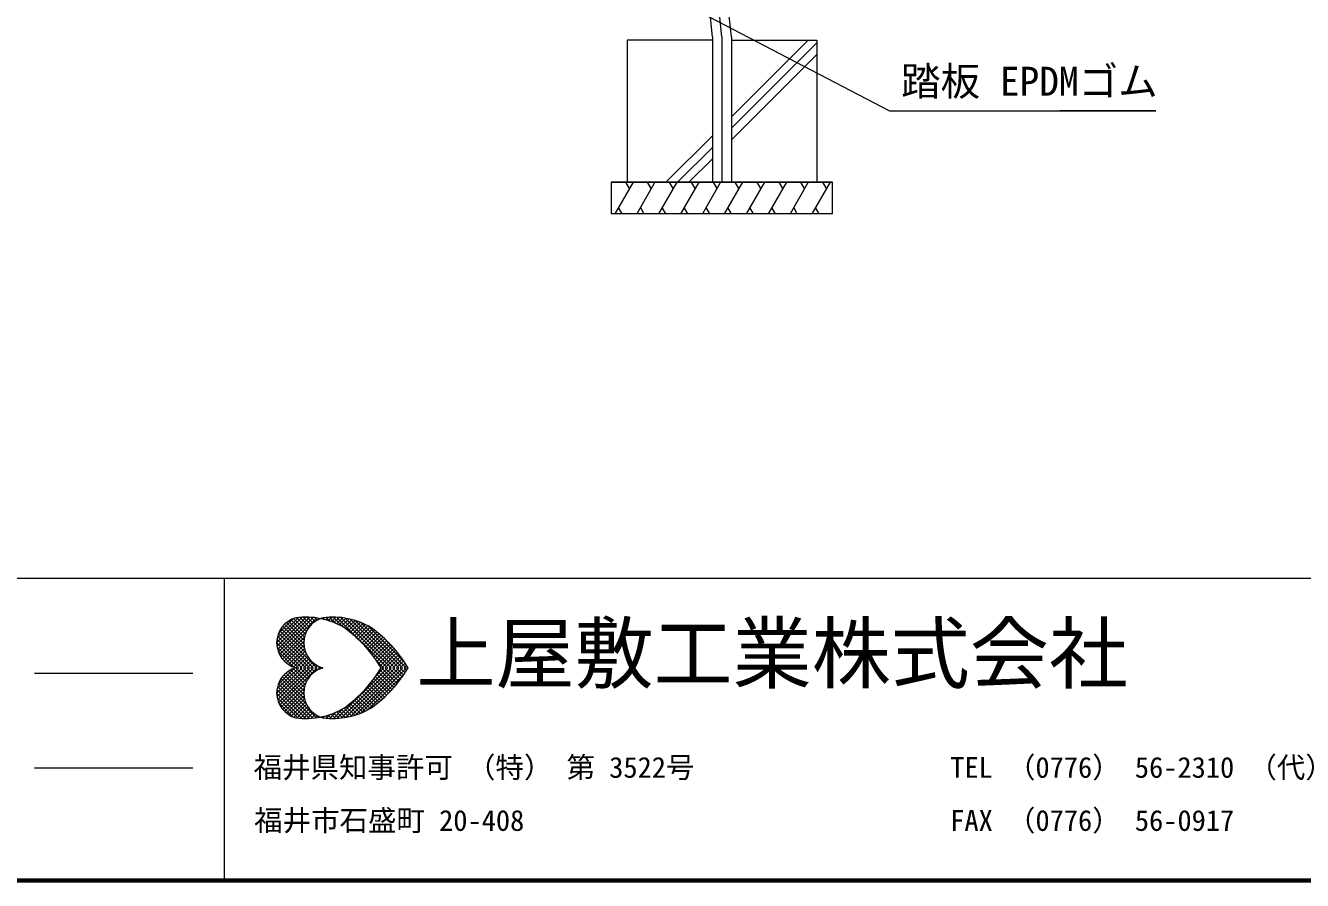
# Model space of a CAD drawing. Units: millimetres at full size, sheet at 1:50, with parts at other scales. Extents: x 750 to 20250, y 750 to 14100.
# Drawn here: x 7069 to 11108, y 750 to 3454 of the extents above; entities that cross this region are included whole.
import ezdxf
from ezdxf.enums import TextEntityAlignment as Align

# ---------------------------------------------------------------- set-up
doc = ezdxf.new("R2010")
doc.units = ezdxf.units.MM
doc.header["$LTSCALE"] = 50
doc.linetypes.add('CHAIN', pattern=[18.5, 12, -1.5, 3.5, -1.5])
for name, color, linetype, lineweight in [('D-BMK', 2, 'CHAIN', 13), ('D-STR', 1, 'Continuous', 13), ('D-STR-STR1', 7, 'Continuous', 13), ('D-STR-TXT', 7, 'Continuous', 13), ('D-TTL', 7, 'Continuous', 70), ('D-TTL-FRAM', 7, 'Continuous', 13), ('D-TTL-TXT', 7, 'Continuous', 13)]:
    doc.layers.add(name, color=color, linetype=linetype, lineweight=lineweight)
doc.styles.add('ＭＳ ゴシック', font='')
doc.styles.get('ＭＳ ゴシック').set_extended_font_data('MS Gothic')

msp = doc.modelspace()

# ---------------------------------------------------------------- linework, layer by layer
at = {"layer": 'D-BMK'}
for q in [(9056.63, 5463.62), (9271.93, 2958.39)]:
    msp.add_line((9271.52, 3419.1), q, dxfattribs=at)
at = {"layer": 'D-STR'}
for p, q in [((9035.83, 5372.18), (9241.1, 3419.1)), ((9301.94, 3419.1), (9096, 5378.51)), ((9241.68, 3408.39), (8971.93, 3408.39)), ((8971.93, 3408.39), (8971.93, 2958.39)), ((9241.68, 3419.1), (9241.68, 2958.39)), ((9302.18, 3419.1), (9302.18, 2958.39)), ((9305.61, 3408.39), (9571.93, 3408.39)), ((9349.07, 3408.39), (9571.93, 3408.39)), ((9571.93, 3408.39), (9571.93, 2958.39)), ((8921.93, 2958.39), (9621.93, 2958.39)), ((8921.93, 2958.39), (8921.93, 2858.39)), ((9621.93, 2958.39), (8921.93, 2958.39)), ((9621.93, 2858.39), (9621.93, 2958.39)), ((9621.93, 2858.39), (8921.93, 2858.39))]:
    msp.add_line(p, q, dxfattribs=at)
at = {"layer": 'D-STR-STR1'}
for p, q in [((9302.18, 3165.64), (9544.92, 3408.39)), ((9302.18, 3129.39), (9571.93, 3399.14)), ((9302.18, 3093.14), (9571.93, 3362.89)), ((9094.92, 2958.39), (9241.68, 3105.14)), ((9131.17, 2958.39), (9241.68, 3068.89)), ((9167.42, 2958.39), (9241.68, 3032.64)), ((8990.73, 2958.39), (8932.99, 2858.39)), ((8979.18, 2938.39), (8967.63, 2958.39)), ((9060.01, 2958.39), (9002.27, 2858.39)), ((9048.46, 2938.39), (9036.91, 2958.39)), ((9129.29, 2958.39), (9071.55, 2858.39)), ((9117.74, 2938.39), (9106.2, 2958.39)), ((9198.57, 2958.39), (9140.84, 2858.39)), ((9187.02, 2938.39), (9175.48, 2958.39)), ((9267.85, 2958.39), (9210.12, 2858.39)), ((9256.31, 2938.39), (9244.76, 2958.39)), ((9337.14, 2958.39), (9279.4, 2858.39)), ((9325.59, 2938.39), (9314.04, 2958.39)), ((9406.42, 2958.39), (9348.68, 2858.39)), ((9394.87, 2938.39), (9383.32, 2958.39)), ((9475.7, 2958.39), (9417.96, 2858.39)), ((9464.15, 2938.39), (9452.61, 2958.39)), ((9544.98, 2958.39), (9487.25, 2858.39)), ((9533.43, 2938.39), (9521.89, 2958.39)), ((9614.26, 2958.39), (9556.53, 2858.39)), ((9602.72, 2938.39), (9591.17, 2958.39)), ((8956.08, 2858.39), (8944.54, 2878.39)), ((9013.82, 2878.39), (9025.37, 2858.39)), ((9094.65, 2858.39), (9083.1, 2878.39)), ((9163.93, 2858.39), (9152.38, 2878.39)), ((9233.21, 2858.39), (9221.67, 2878.39)), ((9302.49, 2858.39), (9290.95, 2878.39)), ((9371.78, 2858.39), (9360.23, 2878.39)), ((9441.06, 2858.39), (9429.51, 2878.39)), ((9510.34, 2858.39), (9498.79, 2878.39)), ((9579.62, 2858.39), (9568.08, 2878.39))]:
    msp.add_line(p, q, dxfattribs=at)
at = {"layer": 'D-STR-TXT'}
msp.add_lwpolyline([(8367.93, 3933.23), (9801.48, 3184.66), (9821.48, 3184.66), (10644.21, 3184.66), (10340.67, 3184.66)], dxfattribs=at)
at = {"layer": 'D-TTL'}
msp.add_lwpolyline([(750, 750), (750, 14100), (20250, 14100), (20250, 750)], close=True, dxfattribs=at)
at = {"layer": 'D-TTL-FRAM'}
for p, q in [((750, 1706.1), (20250, 1706.1)), ((7698.06, 1706.1), (7698.06, 750)), ((7098.06, 1406.1), (7598.06, 1406.1)), ((7098.06, 1106.1), (7598.06, 1106.1))]:
    msp.add_line(p, q, dxfattribs=at)
at = {"layer": 'D-TTL-TXT'}
for p, q in [((7863.49, 1501.95), (7943.69, 1582.16)), ((7864.53, 1490.49), (7956.19, 1582.16)), ((7864.53, 1514.45), (7931.19, 1581.12)), ((7866.61, 1481.12), (7967.65, 1582.16)), ((7868.69, 1471.75), (7978.07, 1581.12)), ((7869.74, 1531.12), (7914.53, 1576.95)), ((7872.86, 1464.45), (7989.53, 1580.08)), ((7917.65, 1577.99), (7957.23, 1538.41)), ((7927.03, 1581.12), (7961.4, 1545.7)), ((7937.44, 1582.16), (7966.61, 1551.95)), ((7948.9, 1582.16), (7971.82, 1559.24)), ((7960.36, 1582.16), (7978.07, 1564.45)), ((7972.86, 1582.16), (7985.36, 1569.66)), ((7985.36, 1581.12), (7992.65, 1573.83)), ((7995.77, 1574.87), (7998.9, 1579.03)), ((7999.94, 1577.99), (8000.98, 1577.99)), ((8008.27, 1576.95), (8013.48, 1581.12)), ((8009.32, 1581.12), (8014.52, 1574.87)), ((8017.65, 1573.83), (8025.98, 1582.16)), ((8020.77, 1581.12), (8032.23, 1569.66)), ((8027.02, 1571.74), (8038.48, 1582.16)), ((8032.23, 1581.12), (8049.94, 1563.41)), ((8036.4, 1568.62), (8049.94, 1582.16)), ((8043.69, 1582.16), (8073.9, 1550.91)), ((8044.73, 1565.49), (8061.4, 1582.16)), ((8053.07, 1561.33), (8071.81, 1580.08)), ((8055.15, 1581.12), (8214.52, 1422.79)), ((8060.36, 1557.16), (8081.19, 1579.03)), ((8067.65, 1581.12), (8225.98, 1422.79)), ((8068.69, 1554.03), (8091.61, 1576.95)), ((8081.19, 1579.03), (8237.44, 1422.79)), ((8095.77, 1576.95), (8249.94, 1422.79)), ((7873.9, 1539.45), (7990.57, 1422.79)), ((7877.03, 1547.78), (7955.15, 1470.7)), ((7877.03, 1456.12), (7957.23, 1536.33)), ((7883.28, 1554.03), (7949.94, 1487.37)), ((7888.49, 1560.28), (7948.9, 1499.87)), ((7894.74, 1565.49), (7948.9, 1511.33)), ((7902.03, 1569.66), (7950.98, 1520.7)), ((7909.32, 1574.87), (7954.11, 1530.08)), ((8075.98, 1548.83), (8100.98, 1574.87)), ((8082.23, 1544.66), (8110.36, 1571.74)), ((8089.52, 1539.45), (8119.73, 1569.66)), ((8095.77, 1534.24), (8128.06, 1565.49)), ((8103.06, 1529.04), (8136.4, 1562.37)), ((8109.31, 1523.83), (8143.69, 1559.24)), ((8112.44, 1571.74), (8261.39, 1422.79)), ((8115.56, 1518.62), (8152.02, 1555.08)), ((8120.77, 1512.37), (8159.31, 1550.91)), ((8127.02, 1507.16), (8166.6, 1545.7)), ((8130.15, 1565.49), (8272.85, 1422.79)), ((8133.27, 1500.91), (8172.85, 1541.54)), ((8138.48, 1494.66), (8180.15, 1536.33)), ((8153.06, 1554.03), (8267.64, 1440.5)), ((7863.49, 1502.99), (7943.69, 1422.79)), ((7864.53, 1513.41), (7956.19, 1422.79)), ((7866.61, 1522.79), (7967.65, 1422.79)), ((7869.74, 1532.16), (7979.11, 1422.79)), ((7882.24, 1449.87), (7950.98, 1518.62)), ((7887.44, 1443.62), (7948.9, 1505.08)), ((8144.73, 1488.41), (8186.4, 1530.08)), ((8149.94, 1482.16), (8192.65, 1524.87)), ((8155.15, 1475.91), (8198.9, 1519.66)), ((8160.35, 1469.66), (8205.14, 1514.45)), ((8165.56, 1463.41), (8211.39, 1508.2)), ((8170.77, 1456.12), (8217.64, 1501.95)), ((8175.98, 1449.87), (8222.85, 1496.74)), ((8200.98, 1518.62), (8229.1, 1489.45)), ((7864.53, 1489.45), (7932.23, 1422.79)), ((7868.69, 1474.87), (7917.65, 1424.87)), ((7893.69, 1438.41), (7948.9, 1493.62)), ((7900.99, 1433.2), (7952.03, 1484.24)), ((7908.28, 1429.04), (7954.11, 1474.87)), ((7916.61, 1424.87), (7957.23, 1466.54)), ((7924.94, 1422.79), (7961.4, 1458.2)), ((8180.15, 1442.58), (8228.06, 1490.49)), ((8185.35, 1435.29), (8234.31, 1484.24)), ((8189.52, 1428), (8239.52, 1477.99)), ((8195.77, 1422.79), (8244.73, 1471.75)), ((8207.23, 1422.79), (8249.94, 1464.45)), ((8219.73, 1422.79), (8255.14, 1458.2)), ((7863.49, 1341.54), (7943.69, 1421.75)), ((7864.53, 1331.12), (7956.19, 1421.75)), ((7864.53, 1355.08), (7932.23, 1421.75)), ((7866.61, 1321.75), (7967.65, 1421.75)), ((7868.69, 1369.66), (7917.65, 1419.66)), ((7869.74, 1312.37), (7979.11, 1421.75)), ((7873.9, 1305.08), (7990.57, 1421.75)), ((7908.28, 1415.5), (7954.11, 1369.66)), ((7916.61, 1419.66), (7957.23, 1378)), ((7924.94, 1421.75), (7961.4, 1386.33)), ((7937.44, 1422.79), (7966.61, 1451.95)), ((7937.44, 1421.75), (7966.61, 1392.58)), ((7948.9, 1422.79), (7971.82, 1445.7)), ((7948.9, 1421.75), (7971.82, 1398.83)), ((7960.36, 1422.79), (7977.03, 1439.45)), ((7960.36, 1421.75), (7977.03, 1405.08)), ((7971.82, 1422.79), (7984.32, 1434.25)), ((7971.82, 1421.75), (7984.32, 1410.29)), ((7984.32, 1422.79), (7991.61, 1430.08)), ((7984.32, 1421.75), (7991.61, 1414.45)), ((7995.77, 1422.79), (7999.94, 1425.91)), ((7995.77, 1421.75), (7999.94, 1418.62)), ((7998.9, 1425.91), (8003.07, 1422.79)), ((7998.9, 1418.62), (8003.07, 1421.75)), ((8007.23, 1422.79), (8008.27, 1422.79)), ((8007.23, 1421.75), (8008.27, 1421.75)), ((8055.15, 1263.42), (8214.52, 1421.75)), ((8067.65, 1263.42), (8225.98, 1421.75)), ((8081.19, 1265.5), (8237.44, 1421.75)), ((8095.77, 1267.58), (8249.94, 1421.75)), ((8112.44, 1272.79), (8261.39, 1421.75)), ((8130.15, 1279.04), (8272.85, 1421.75)), ((8175.98, 1448.83), (8202.02, 1422.79)), ((8175.98, 1395.71), (8202.02, 1421.75)), ((8189.52, 1416.54), (8239.52, 1366.54)), ((8195.77, 1421.75), (8244.73, 1372.79)), ((8207.23, 1421.75), (8249.94, 1380.08)), ((8219.73, 1421.75), (8255.14, 1386.33)), ((8231.19, 1422.79), (8260.35, 1450.91)), ((8231.19, 1421.75), (8260.35, 1393.62)), ((8242.64, 1422.79), (8264.52, 1444.66)), ((8242.64, 1421.75), (8264.52, 1399.87)), ((8254.1, 1422.79), (8269.73, 1437.37)), ((8254.1, 1421.75), (8269.73, 1407.16)), ((8266.6, 1422.79), (8273.89, 1430.08)), ((8266.6, 1421.75), (8273.89, 1414.45)), ((8278.06, 1422.79), (8279.1, 1422.79)), ((8278.06, 1421.75), (8279.1, 1421.75)), ((7872.86, 1380.08), (7989.53, 1264.46)), ((7877.03, 1388.41), (7957.23, 1308.21)), ((7877.03, 1296.75), (7955.15, 1373.83)), ((7882.24, 1394.66), (7950.98, 1325.92)), ((7887.44, 1400.91), (7948.9, 1339.46)), ((7893.69, 1406.12), (7948.9, 1350.91)), ((7900.99, 1411.33), (7952.03, 1360.29)), ((8153.06, 1290.5), (8267.64, 1404.04)), ((8160.35, 1374.87), (8205.14, 1330.08)), ((8165.56, 1381.12), (8211.39, 1336.33)), ((8170.77, 1388.41), (8217.64, 1342.58)), ((8175.98, 1394.66), (8222.85, 1347.79)), ((8180.15, 1401.96), (8228.06, 1354.04)), ((8185.35, 1409.25), (8234.31, 1360.29)), ((7863.49, 1342.58), (7943.69, 1262.38)), ((7864.53, 1354.04), (7956.19, 1262.38)), ((7866.61, 1363.41), (7967.65, 1262.38)), ((7868.69, 1372.79), (7978.07, 1263.42)), ((7883.28, 1290.5), (7949.94, 1357.16)), ((7888.49, 1284.25), (7948.9, 1344.66)), ((7894.74, 1279.04), (7948.9, 1333.21)), ((8127.02, 1337.37), (8166.6, 1298.83)), ((8133.27, 1343.62), (8172.85, 1303)), ((8138.48, 1349.87), (8180.15, 1308.21)), ((8144.73, 1356.12), (8186.4, 1314.46)), ((8149.94, 1362.37), (8192.65, 1319.67)), ((8155.15, 1368.62), (8198.9, 1324.87)), ((8200.98, 1325.92), (8229.1, 1355.08)), ((7864.53, 1330.08), (7931.19, 1263.42)), ((7869.74, 1313.42), (7914.53, 1267.58)), ((7902.03, 1274.87), (7950.98, 1323.83)), ((7909.32, 1269.67), (7954.11, 1314.46)), ((7917.65, 1266.54), (7957.23, 1306.12)), ((7927.03, 1263.42), (7961.4, 1298.83)), ((7937.44, 1262.38), (7966.61, 1292.58)), ((8043.69, 1262.38), (8073.9, 1293.62)), ((8075.98, 1295.71), (8100.98, 1269.67)), ((8082.23, 1299.87), (8110.36, 1272.79)), ((8089.52, 1305.08), (8119.73, 1274.87)), ((8095.77, 1310.29), (8128.06, 1279.04)), ((8103.06, 1315.5), (8136.4, 1282.17)), ((8109.31, 1320.71), (8143.69, 1285.29)), ((8115.56, 1325.92), (8152.02, 1289.46)), ((8120.77, 1332.17), (8159.31, 1293.62)), ((7948.9, 1262.38), (7971.82, 1285.29)), ((7960.36, 1262.38), (7978.07, 1280.08)), ((7972.86, 1262.38), (7985.36, 1274.87)), ((7985.36, 1263.42), (7992.65, 1270.71)), ((7995.77, 1269.67), (7998.9, 1265.5)), ((7999.94, 1266.54), (8000.98, 1266.54)), ((8008.27, 1267.58), (8013.48, 1263.42)), ((8009.32, 1263.42), (8014.52, 1269.67)), ((8017.65, 1270.71), (8025.98, 1262.38)), ((8020.77, 1263.42), (8032.23, 1274.87)), ((8027.02, 1272.79), (8038.48, 1262.38)), ((8032.23, 1263.42), (8049.94, 1281.12)), ((8036.4, 1275.92), (8049.94, 1262.38)), ((8044.73, 1279.04), (8061.4, 1262.38)), ((8053.07, 1283.21), (8071.81, 1264.46)), ((8060.36, 1287.37), (8081.19, 1265.5)), ((8068.69, 1290.5), (8091.61, 1267.58))]:
    msp.add_line(p, q, dxfattribs=at)
for centre, radius, start, end in [((7945.55, 1501.73), 81.97, 105.2024, 254.7976), ((7955.93, 1348.05), 234.95, 58.71735, 97.79751), ((8031.13, 1501.73), 81.97, 105.2024, 254.7976), ((8041.51, 1348.05), 234.95, 58.71735, 97.79751), ((7834.99, 1209.6), 417.26, 30.69974, 54.3922), ((7920.57, 1209.6), 417.26, 30.69974, 54.3922), ((7945.55, 1343.53), 81.97, 105.2024, 254.7976), ((8031.13, 1343.53), 81.97, 105.2024, 254.7976), ((7834.99, 1635.66), 417.26, 305.6078, 329.30026), ((7920.57, 1635.66), 417.26, 305.6078, 329.30026), ((7955.93, 1497.21), 234.95, 262.20249, 301.28265), ((8041.51, 1497.21), 234.95, 262.20249, 301.28265)]:
    msp.add_arc(centre, radius, start, end, dxfattribs=at)

# ---------------------------------------------------------------- texts
at = {"layer": 'D-STR-TXT', "style": 'ＭＳ ゴシック'}
msp.add_text('踏板 EPDMゴム', height=91.64, dxfattribs=at).set_placement((9838.44, 3204.91), align=Align.BOTTOM_LEFT)
at = {"layer": 'D-TTL-TXT', "style": 'ＭＳ ゴシック'}
for s, height, p in [('上屋敷工業株式会社', 183.3, (8305.66, 1322.05)), ('福井県知事許可 （特） 第 3522号', 65.98, (7790.73, 1054.95)), ('TEL （0776） 56-2310 （代）', 65.98, (9993.99, 1054.94)), ('福井市石盛町 20-408', 65.98, (7792.56, 887.03)), ('FAX （0776） 56-0917', 65.98, (9993.99, 887.03))]:
    msp.add_text(s, height=height, dxfattribs=at).set_placement(p, align=Align.BOTTOM_LEFT)

doc.saveas('drawing.dxf')
